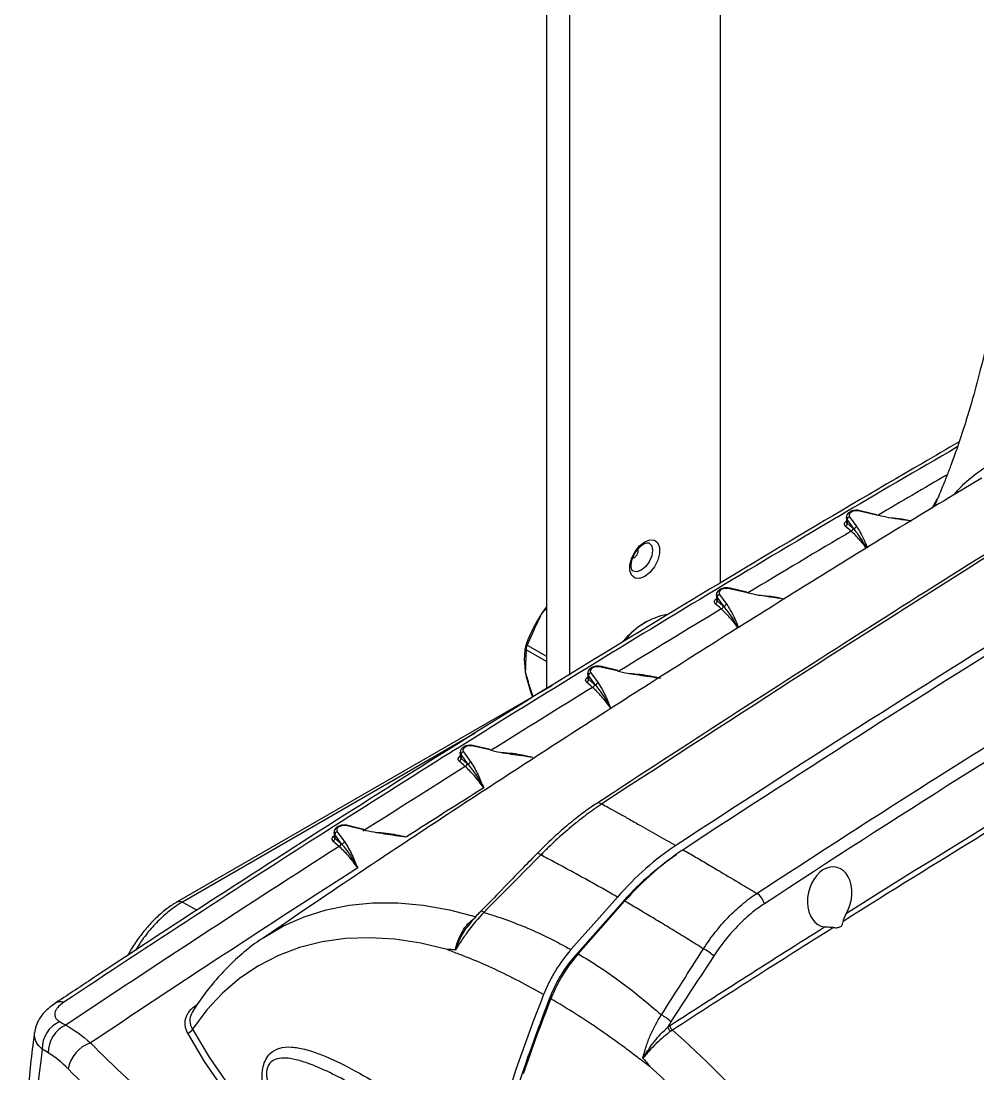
# Model space of a CAD drawing. Extents: x 14.8 to 109.8, y 1.6 to 86.6.
# Drawn here: x 15.3 to 20.91, y 8.53 to 14.69 of the extents above; entities that cross this region are included whole.
import ezdxf

# ---------------------------------------------------------------- set-up
doc = ezdxf.new("R2010")
doc.units = 0
doc.header["$MEASUREMENT"] = 0
doc.layers.add('OBJECT', color=7, linetype='CONTINUOUS')

msp = doc.modelspace()

# ---------------------------------------------------------------- linework, layer by layer
at = {"layer": 'OBJECT'}
for p, q in [((19.397, 16.2872), (19.397, 11.4005)), ((18.3788, 16.0585), (18.3788, 10.782)), ((18.5131, 15.9809), (18.5131, 10.8634)), ((20.6381, 11.8401), (20.6694, 11.8963)), ((20.1358, 11.7861), (20.1358, 11.759)), ((20.1542, 11.7884), (20.196, 11.7301)), ((20.3113, 11.7988), (20.213, 11.8223)), ((20.3148, 11.8011), (20.2165, 11.8246)), ((20.1357, 11.7591), (20.1358, 11.7589)), ((20.1822, 11.7145), (20.1404, 11.7728)), ((20.1404, 11.7728), (20.1404, 11.751)), ((20.1404, 11.751), (20.1748, 11.7211)), ((19.549, 11.3446), (19.4517, 11.3678)), ((19.5524, 11.3469), (19.4552, 11.3702)), ((19.3745, 11.3316), (19.3745, 11.3044)), ((19.3745, 11.3045), (19.3745, 11.3043)), ((19.4213, 11.2594), (19.3791, 11.3183)), ((19.3791, 11.3183), (19.3791, 11.2964)), ((19.3791, 11.2964), (19.4139, 11.266)), ((19.3929, 11.3339), (19.4352, 11.275)), ((18.3174, 11.1525), (18.2668, 11.0377)), ((18.2668, 11.0377), (18.3788, 10.973)), ((18.2593, 11.0105), (18.2557, 10.9281)), ((18.3788, 10.9415), (18.2593, 11.0105)), ((18.2511, 10.9355), (18.2511, 10.9225)), ((18.6206, 10.8728), (18.6206, 10.8455)), ((18.6679, 10.8), (18.6252, 10.8595)), ((18.6252, 10.8595), (18.6252, 10.8374)), ((18.6391, 10.8751), (18.6818, 10.8156)), ((18.7941, 10.886), (18.6979, 10.909)), ((18.7976, 10.8884), (18.7013, 10.9114)), ((18.4098, 10.7999), (16.2157, 9.5332)), ((18.2727, 10.8189), (18.2987, 10.7358)), ((18.6252, 10.8374), (18.6605, 10.8066)), ((17.9611, 10.5222), (16.247, 9.5327)), ((18.0467, 10.4232), (17.9514, 10.446)), ((18.0502, 10.4255), (17.9549, 10.4483)), ((17.8742, 10.4097), (17.8742, 10.3824)), ((17.922, 10.3362), (17.8788, 10.3965)), ((17.8788, 10.3965), (17.8788, 10.3742)), ((17.8788, 10.3742), (17.9145, 10.3429)), ((17.8926, 10.412), (17.9359, 10.3518)), ((17.1353, 9.9424), (17.1353, 9.9149)), ((17.1835, 9.8682), (17.1398, 9.9291)), ((17.1398, 9.9291), (17.1398, 9.9067)), ((17.1537, 9.9447), (17.1974, 9.8837)), ((17.3068, 9.956), (17.2125, 9.9786)), ((17.3103, 9.9584), (17.216, 9.9809)), ((17.1398, 9.9067), (17.176, 9.8749)), ((16.247, 9.5327), (16.3339, 9.486)), ((18.5443, 9.215), (18.8161, 9.5228)), ((18.8161, 9.5228), (18.8214, 9.5196)), ((18.5443, 9.215), (18.5507, 9.2112)), ((18.4048, 8.9864), (18.4123, 8.9821))]:
    msp.add_line(p, q, dxfattribs=at)
at = {"layer": 'OBJECT', "flags": 128}
for points in [[(20.1404, 11.7728), (20.1361, 11.7827), (20.1358, 11.7866)], [(20.213, 11.8223), (20.2002, 11.8242), (20.187, 11.8238), (20.1746, 11.8212), (20.164, 11.8167), (20.1561, 11.8105), (20.1517, 11.8034), (20.151, 11.7958), (20.1542, 11.7884)], [(20.2165, 11.8246), (20.2162, 11.8247), (20.2152, 11.8244), (20.2141, 11.8236), (20.213, 11.8223)], [(20.3148, 11.8011), (20.3145, 11.8012), (20.3135, 11.8009), (20.3124, 11.8001), (20.3113, 11.7988)], [(20.1637, 11.7044), (20.1525, 11.7141), (20.1293, 11.7343)], [(18.9551, 11.643), (18.9853, 11.6543), (19.0119, 11.6519), (19.0316, 11.6361), (19.0421, 11.6089), (19.0421, 11.5735), (19.0316, 11.5341), (19.0119, 11.4955), (18.9853, 11.4625), (18.9551, 11.4389), (18.9248, 11.4276), (18.8983, 11.4299), (18.8785, 11.4457), (18.868, 11.473), (18.868, 11.5084), (18.8785, 11.5478), (18.8983, 11.5863), (18.9248, 11.6194), (18.9551, 11.643)], [(18.9813, 11.6355), (18.9814, 11.6354), (18.9959, 11.6187), (19.001, 11.592), (18.9959, 11.5593), (18.9814, 11.5257), (18.9596, 11.4963), (18.9339, 11.4756), (18.9081, 11.4667), (18.8864, 11.4709), (18.8863, 11.4709)], [(19.4517, 11.3678), (19.4389, 11.3697), (19.4257, 11.3693), (19.4133, 11.3667), (19.4027, 11.3622), (19.3948, 11.3561), (19.3904, 11.3489), (19.3897, 11.3413), (19.3929, 11.3339)], [(19.4552, 11.3702), (19.4549, 11.3702), (19.4539, 11.37), (19.4528, 11.3691), (19.4517, 11.3678)], [(19.5524, 11.3469), (19.5521, 11.347), (19.5512, 11.3467), (19.5501, 11.3459), (19.549, 11.3446)], [(19.3791, 11.3183), (19.3748, 11.3282), (19.3745, 11.3321)], [(19.4028, 11.2493), (19.3917, 11.259), (19.368, 11.2797)], [(18.3174, 11.1525), (18.3159, 11.153), (18.3146, 11.1535), (18.3135, 11.1538), (18.3125, 11.1541), (18.3117, 11.1542), (18.3112, 11.1541), (18.3109, 11.154), (18.3108, 11.1537)], [(18.2668, 11.0377), (18.2651, 11.038), (18.2636, 11.0382), (18.2623, 11.0382), (18.2612, 11.0382), (18.2604, 11.038), (18.2598, 11.0377), (18.2594, 11.0373), (18.2594, 11.0368)], [(18.6252, 10.8595), (18.6209, 10.8694), (18.6206, 10.8733)], [(18.6979, 10.909), (18.685, 10.9109), (18.6719, 10.9105), (18.6594, 10.908), (18.6488, 10.9034), (18.6409, 10.8973), (18.6365, 10.8901), (18.6359, 10.8825), (18.6391, 10.8751)], [(18.7013, 10.9114), (18.701, 10.9114), (18.7001, 10.9112), (18.699, 10.9104), (18.6979, 10.909)], [(18.7976, 10.8884), (18.7973, 10.8884), (18.7963, 10.8882), (18.7952, 10.8874), (18.7941, 10.886)], [(18.6495, 10.79), (18.6383, 10.7997), (18.6142, 10.8207)], [(17.9514, 10.446), (17.9386, 10.4478), (17.9254, 10.4475), (17.913, 10.4449), (17.9024, 10.4403), (17.8945, 10.4342), (17.8901, 10.427), (17.8894, 10.4194), (17.8926, 10.412)], [(17.9549, 10.4483), (17.9546, 10.4484), (17.9536, 10.4481), (17.9526, 10.4473), (17.9514, 10.446)], [(18.0502, 10.4255), (18.0499, 10.4256), (18.0489, 10.4253), (18.0479, 10.4245), (18.0467, 10.4232)], [(17.8788, 10.3965), (17.8745, 10.4063), (17.8742, 10.4103)], [(17.9035, 10.3263), (17.8924, 10.336), (17.8678, 10.3575)], [(17.1398, 9.9291), (17.1355, 9.939), (17.1353, 9.9429)], [(17.2125, 9.9786), (17.1997, 9.9805), (17.1865, 9.9801), (17.174, 9.9775), (17.1634, 9.973), (17.1556, 9.9669), (17.1511, 9.9597), (17.1505, 9.9521), (17.1537, 9.9447)], [(17.216, 9.9809), (17.2157, 9.981), (17.2147, 9.9807), (17.2136, 9.9799), (17.2125, 9.9786)], [(17.3103, 9.9584), (17.31, 9.9584), (17.309, 9.9582), (17.308, 9.9574), (17.3068, 9.956)], [(17.165, 9.8583), (17.1539, 9.8681), (17.1288, 9.89)], [(18.5228, 9.254), (18.6558, 9.4046), (18.7947, 9.5619)], [(16.7158, 9.3202), (16.7242, 9.3259), (16.8385, 9.393), (16.96, 9.447), (17.0883, 9.4877), (17.2228, 9.5148), (17.3629, 9.5283), (17.5081, 9.5281), (17.6577, 9.5142), (17.8111, 9.4867), (17.9677, 9.4457)], [(18.5652, 9.2295), (18.6982, 9.3801), (18.8371, 9.5374)], [(18.0117, 9.4718), (18.0069, 9.4751), (18.0028, 9.4775), (17.9995, 9.4791), (17.9971, 9.4798), (17.9955, 9.4795), (17.9954, 9.4793)], [(17.7975, 9.2547), (17.6428, 9.2916), (17.4915, 9.3147), (17.3442, 9.3238), (17.2018, 9.3188), (17.0647, 9.2998), (16.9337, 9.2669), (16.8093, 9.2202), (16.6922, 9.1599), (16.5828, 9.0862), (16.4816, 8.9996), (16.3891, 8.9005), (16.3058, 8.7892)], [(17.6722, 7.377), (17.6325, 7.4022), (17.4339, 7.5356), (17.2464, 7.6743), (17.0705, 7.818), (16.9066, 7.9664), (16.7549, 8.119), (16.616, 8.2756), (16.49, 8.4358), (16.3773, 8.5993), (16.2781, 8.7657)], [(16.3058, 8.7892), (16.4045, 8.6236), (16.5167, 8.4608), (16.6421, 8.3013), (16.7805, 8.1454), (16.9314, 7.9935), (17.0946, 7.8458), (17.2697, 7.7028), (17.4563, 7.5647), (17.654, 7.4318), (17.6766, 7.4174)]]:
    msp.add_lwpolyline(points, dxfattribs=at)
at = {"layer": 'OBJECT'}
for centre, radius, start, end in [((74.2147, -79.7623), 106.3552, 120.157268, 120.594091), ((74.202, -79.5213), 106.0296, 120.288055, 120.542491), ((73.4509, -78.4706), 104.8546, 120.594034, 121.078522), ((20.1579, 11.7711), 0.0176, 102.00763, 174.62078), ((20.1239, 11.7499), 0.0165, 289.05946, 3.84967), ((20.1583, 11.72), 0.0165, 289.06356, 3.84802), ((20.1997, 11.7129), 0.0176, 102.00798, 174.62043), ((73.4969, -78.3298), 104.645, 120.641078, 121.02743), ((18.8686, 11.5909), 0.0475, 290.17516, 9.46742), ((72.6569, -77.1534), 103.3166, 121.07849, 121.567886), ((19.3626, 11.2953), 0.0165, 289.16433, 3.81963), ((19.3966, 11.3167), 0.0176, 102.00758, 174.62103), ((18.8755, 10.8738), 0.6301, 142.02561, 146.74179), ((72.7131, -77.0295), 103.1268, 121.127127, 121.517353), ((19.3974, 11.2649), 0.0165, 289.16853, 3.81849), ((19.4388, 11.2578), 0.0176, 102.00758, 174.62103), ((18.8905, 10.8637), 0.6482, 146.72707, 153.42785), ((19.2203, 10.7254), 0.516, 119.35984, 139.57097), ((19.1674, 10.8029), 0.4222, 101.41882, 140.98095), ((18.2659, 11.0193), 0.0111, 174.11054, 233.38224), ((18.2593, 10.9358), 0.00811, 159.63777, 182.73972), ((18.2608, 10.9363), 0.00959, 185.14253, 238.31726), ((18.5595, 10.9251), 0.308, 180.56857, 188.64626), ((71.8612, -75.8585), 101.7968, 121.567825, 122.062224), ((18.4813, 10.9124), 0.2288, 188.44024, 201.86827), ((18.6427, 10.8579), 0.0176, 102.00589, 174.62231), ((18.2746, 10.8247), 0.00613, 156.24126, 251.57654), ((18.6087, 10.8363), 0.0165, 289.26992, 3.78694), ((18.644, 10.8055), 0.0165, 289.27344, 3.78588), ((18.6855, 10.7983), 0.0176, 102.00589, 174.62231), ((71.9143, -75.7297), 101.6011, 121.618066, 122.012327), ((71.0617, -74.5823), 100.2908, 122.062209, 122.56173), ((17.8623, 10.3731), 0.0165, 289.37429, 3.75506), ((17.8963, 10.3948), 0.0176, 102.0069, 174.62042), ((71.1066, -74.4404), 100.0797, 122.114067, 122.520349), ((17.898, 10.3419), 0.0165, 289.37746, 3.75435), ((17.9395, 10.3346), 0.0176, 102.0069, 174.62042), ((71.1599, -74.2957), 99.8222, 122.169825, 122.477413), ((69.8026, -72.6177), 97.9574, 122.5595, 123.628707), ((17.1573, 9.9275), 0.0176, 102.00882, 174.6198), ((17.1233, 9.9056), 0.0165, 289.47647, 3.7222), ((17.1595, 9.8738), 0.0165, 289.48037, 3.72062), ((17.2011, 9.8665), 0.0176, 102.00545, 174.62316), ((69.7357, -72.3045), 97.5418, 122.612574, 123.736468), ((20.0478, 8.4521), 1.632, 123.80152, 139.00038), ((69.7299, -72.0701), 97.1767, 122.670257, 123.773393), ((19.1322, 8.6995), 0.7819, 138.75352, 158.47264), ((15.5355, 8.8792), 0.069, 75.36777, 121.55528), ((27.9746, 5.1996), 10.333, 158.47585, 163.09079), ((28.0656, 5.1805), 10.3835, 158.49791, 161.6186), ((28.2168, 5.1016), 10.5458, 158.50305, 161.05186), ((15.599, 8.6744), 0.1732, 114.11967, 181.0773), ((18.9662, 8.6908), 0.1998, 44.82404, 64.52046), ((15.6351, 8.6532), 0.1736, 114.34921, 181.15622), ((16.2722, 8.8007), 0.0355, 279.51073, 341.09681), ((19.1411, 8.8183), 0.0548, 198.69761, 231.24154), ((19.1506, 8.8222), 0.0523, 195.35321, 229.51053), ((15.3006, 4.4485), 5.7745, 19.76534, 48.6354), ((15.7693, 8.5238), 0.1934, 108.36185, 170.70109), ((15.2572, 4.425), 5.5741, 20.54759, 48.02867)]:
    msp.add_arc(centre, radius, start, end, dxfattribs=at)
msp.add_ellipse((20.0379, 9.5623), major_axis=(0.0402, 0.1741), ratio=0.711134, start_param=4.310845, end_param=9.497485, dxfattribs=at)
for points, knots in [([(21.0805, 13.5209), (21.0745, 13.4746), (21.0628, 13.3842), (21.0439, 13.2602), (21.0259, 13.1518), (21.0087, 13.0556), (20.9906, 12.9615), (20.9634, 12.8302), (20.9262, 12.6692), (20.8743, 12.474), (20.8159, 12.2819), (20.7626, 12.1293), (20.7201, 12.0183), (20.6876, 11.9381), (20.6636, 11.8805), (20.6485, 11.8478), (20.6477, 11.8459)], [0, 0, 0, 0, 0.079118, 0.154408, 0.212555, 0.265756, 0.320513, 0.375626, 0.49415, 0.602784, 0.722595, 0.841503, 0.885246, 0.931651, 0.996018, 1, 1, 1, 1]), ([(23.3204, 13.0249), (23.1139, 12.9009), (22.6548, 12.6253), (21.9402, 12.1878), (21.1771, 11.7142), (20.4114, 11.2318), (19.6431, 10.7402), (19.0637, 10.3658), (18.7399, 10.1526), (18.6734, 10.1089)], [0, 0, 0, 0, 0.134389, 0.298749, 0.463268, 0.627915, 0.79266, 0.957472, 1, 1, 1, 1]), ([(23.4236, 13.0667), (23.0337, 12.8334), (22.6428, 12.5968), (21.8593, 12.1167), (21.4667, 11.8734), (20.2866, 11.1334), (19.4969, 10.6271), (18.7041, 10.1076)], [0, 0, 0, 0, 0.25, 0.25, 0.5, 0.5, 1, 1, 1, 1]), ([(23.5202, 12.5292), (23.1617, 12.3197), (22.803, 12.107), (22.2648, 11.7831), (21.9956, 11.62), (21.704, 11.4412), (21.5918, 11.3722), (21.5637, 11.3549), (21.5581, 11.3514), (21.5467, 11.3444), (21.5296, 11.3338), (21.4668, 11.2951), (20.6792, 10.8081), (19.9053, 10.3148), (19.179, 9.8388)], [0, 0, 0, 0, 0.25, 0.25, 0.375, 0.4375, 0.453125, 0.453125, 0.457031, 0.457031, 0.460937, 0.46875, 0.5, 1, 1, 1, 1]), ([(19.6118, 9.5835), (20.0082, 9.8433), (20.4056, 10.0988), (21.2027, 10.6011), (21.6024, 10.8479), (22.8041, 11.5754), (23.6091, 12.0428), (24.418, 12.4927)], [0, 0, 0, 0, 0.25, 0.25, 0.5, 0.5, 1, 1, 1, 1]), ([(20.7656, 11.9178), (20.7798, 11.9344), (20.8307, 11.9936), (20.9346, 12.0719), (21.0698, 12.1584), (21.2195, 12.2218), (21.3852, 12.2628), (21.5586, 12.2857), (21.7674, 12.2865), (21.9279, 12.2758), (22.0306, 12.2494), (22.0392, 12.2472)], [0, 0, 0, 0, 0.048874, 0.174774, 0.300976, 0.423716, 0.549447, 0.675394, 0.800825, 0.983445, 1, 1, 1, 1]), ([(20.7952, 12.227), (20.7244, 12.1859), (20.373, 11.9824), (19.7472, 11.6127), (18.9215, 11.1161), (18.1051, 10.6143), (17.2977, 10.1077), (16.4996, 9.5962), (15.902, 9.2053), (15.5702, 8.9849), (15.4992, 8.9378)], [0, 0, 0, 0, 0.038699, 0.191964, 0.345229, 0.498494, 0.65176, 0.805026, 0.958292, 1, 1, 1, 1]), ([(20.9294, 12.0158), (20.865, 11.9773), (20.4943, 11.7562), (19.8241, 11.3422), (18.9192, 10.7735), (18.0226, 10.1933), (17.2882, 9.7087), (16.8555, 9.4137), (16.7166, 9.3189)], [0, 0, 0, 0, 0.04498, 0.258618, 0.472182, 0.685657, 0.89903, 1, 1, 1, 1]), ([(20.2165, 11.8246), (20.2119, 11.8255), (20.2001, 11.8277), (20.1796, 11.8265), (20.1591, 11.8201), (20.1446, 11.8093), (20.1366, 11.7974), (20.1365, 11.7896), (20.1365, 11.7867)], [0, 0, 0, 0, 0.130377, 0.334606, 0.544445, 0.741356, 0.905307, 1, 1, 1, 1]), ([(20.5148, 11.7644), (20.4652, 11.771), (20.3961, 11.7801), (20.33, 11.7947), (20.3113, 11.7988)], [0, 0, 0, 0, 0.717065, 1, 1, 1, 1]), ([(20.3822, 11.7847), (20.4029, 11.7833), (20.4474, 11.7804), (20.4928, 11.7708), (20.5169, 11.7657)], [0, 0, 0, 0, 0.466463, 1, 1, 1, 1]), ([(20.1293, 11.7343), (20.1268, 11.7375), (20.122, 11.7436), (20.1248, 11.7545), (20.1323, 11.7614), (20.1358, 11.7646)], [0, 0, 0, 0, 0.370562, 0.708029, 1, 1, 1, 1]), ([(20.1361, 11.759), (20.136, 11.7587), (20.1349, 11.7554), (20.1378, 11.7531), (20.1404, 11.751)], [0, 0, 0, 0, 0.098562, 1, 1, 1, 1]), ([(20.196, 11.7301), (20.2031, 11.7193), (20.2295, 11.6793), (20.2462, 11.6376), (20.2585, 11.6071)], [0, 0, 0, 0, 0.270231, 1, 1, 1, 1]), ([(20.2534, 11.604), (20.2402, 11.6213), (20.2099, 11.6607), (20.1803, 11.6887), (20.1637, 11.7044)], [0, 0, 0, 0, 0.438436, 1, 1, 1, 1]), ([(20.2554, 11.6052), (20.2389, 11.6338), (20.2164, 11.6728), (20.1894, 11.7057), (20.1822, 11.7145)], [0, 0, 0, 0, 0.73158, 1, 1, 1, 1]), ([(18.8867, 11.4712), (18.886, 11.4715), (18.8831, 11.4725), (18.8789, 11.4787), (18.8744, 11.4971), (18.8767, 11.524), (18.8865, 11.5551), (18.9033, 11.5858), (18.9243, 11.6114), (18.9403, 11.6242), (18.9479, 11.6287), (18.9489, 11.6293)], [0, 0, 0, 0, 0.042901, 0.176772, 0.303296, 0.438804, 0.57538, 0.714344, 0.853854, 0.982391, 1, 1, 1, 1]), ([(18.9489, 11.6293), (18.9524, 11.6311), (18.9624, 11.6363), (18.9754, 11.6381), (18.9793, 11.6363), (18.9812, 11.6354)], [0, 0, 0, 0, 0.210133, 0.606117, 1, 1, 1, 1]), ([(23.428, 11.4102), (22.873, 11.0915), (22.3195, 10.7661), (21.2154, 10.1023), (20.6649, 9.7639), (20.116, 9.4188)], [0, 0, 0, 0, 0.5, 0.5, 1, 1, 1, 1]), ([(19.4552, 11.3702), (19.4506, 11.371), (19.4388, 11.3732), (19.4184, 11.3721), (19.3978, 11.3656), (19.3833, 11.3549), (19.3753, 11.3429), (19.3752, 11.3351), (19.3752, 11.3322)], [0, 0, 0, 0, 0.130377, 0.334605, 0.544447, 0.741356, 0.905307, 1, 1, 1, 1]), ([(19.368, 11.2797), (19.3655, 11.2829), (19.3607, 11.289), (19.3636, 11.2999), (19.371, 11.3068), (19.3745, 11.31)], [0, 0, 0, 0, 0.369879, 0.707462, 1, 1, 1, 1]), ([(19.3748, 11.3044), (19.3747, 11.3041), (19.3736, 11.3008), (19.3765, 11.2985), (19.3791, 11.2964)], [0, 0, 0, 0, 0.100724, 1, 1, 1, 1]), ([(19.7714, 11.3073), (19.7154, 11.3147), (19.64, 11.3246), (19.5677, 11.3405), (19.549, 11.3446)], [0, 0, 0, 0, 0.740869, 1, 1, 1, 1]), ([(19.6195, 11.3305), (19.6404, 11.3291), (19.691, 11.3256), (19.7425, 11.3146), (19.7727, 11.3082)], [0, 0, 0, 0, 0.413494, 1, 1, 1, 1]), ([(18.3788, 11.2526), (18.3689, 11.2417), (18.3589, 11.2305), (18.3488, 11.2195), (18.3486, 11.2193)], [0, 0, 0, 0, 0.983249, 1, 1, 1, 1]), ([(19.5014, 11.1374), (19.5005, 11.1387), (19.4844, 11.161), (19.4512, 11.2027), (19.4196, 11.2332), (19.4028, 11.2493)], [0, 0, 0, 0, 0.028369, 0.48402, 1, 1, 1, 1]), ([(19.5022, 11.1379), (19.4834, 11.1707), (19.4585, 11.214), (19.4286, 11.2506), (19.4213, 11.2594)], [0, 0, 0, 0, 0.757759, 1, 1, 1, 1]), ([(19.4352, 11.275), (19.4423, 11.2642), (19.4714, 11.2199), (19.4899, 11.1738), (19.5038, 11.1389)], [0, 0, 0, 0, 0.244327, 1, 1, 1, 1]), ([(18.3486, 11.2193), (18.3485, 11.2191), (18.3426, 11.2056), (18.3328, 11.1831), (18.3218, 11.1613), (18.3174, 11.1525)], [0, 0, 0, 0, 0.010037, 0.599893, 1, 1, 1, 1]), ([(18.2594, 11.0368), (18.2628, 11.046), (18.2776, 11.0856), (18.2963, 11.1241), (18.3108, 11.1537)], [0, 0, 0, 0, 0.230778, 1, 1, 1, 1]), ([(18.2668, 11.0377), (18.2655, 11.035), (18.2629, 11.0294), (18.2604, 11.021), (18.2593, 11.0146), (18.2593, 11.0115), (18.2593, 11.0105)], [0, 0, 0, 0, 0.286984, 0.578769, 0.858871, 1, 1, 1, 1]), ([(18.2517, 10.9386), (18.2515, 10.9455), (18.2505, 10.9733), (18.2532, 10.9986), (18.2552, 11.0176)], [0, 0, 0, 0, 0.246686, 1, 1, 1, 1]), ([(18.2591, 11.0362), (18.2587, 11.0352), (18.2575, 11.032), (18.2559, 11.0263), (18.2552, 11.0224), (18.2549, 11.0205)], [0, 0, 0, 0, 0.1769878, 0.5885725, 1, 1, 1, 1]), ([(18.2557, 10.9281), (18.2559, 10.9214), (18.2563, 10.9046), (18.2555, 10.8886), (18.255, 10.879), (18.255, 10.8788)], [0, 0, 0, 0, 0.400105, 0.989963, 1, 1, 1, 1]), ([(18.7013, 10.9114), (18.6967, 10.9123), (18.6849, 10.9145), (18.6645, 10.9133), (18.6439, 10.9068), (18.6294, 10.8961), (18.6215, 10.8841), (18.6214, 10.8763), (18.6213, 10.8735)], [0, 0, 0, 0, 0.130374, 0.334604, 0.544443, 0.741355, 0.905307, 1, 1, 1, 1]), ([(18.255, 10.8788), (18.2551, 10.8786), (18.2589, 10.8665), (18.2653, 10.8463), (18.2706, 10.8268), (18.2727, 10.8189)], [0, 0, 0, 0, 0.010037, 0.599894, 1, 1, 1, 1]), ([(18.7941, 10.886), (18.8145, 10.8812), (18.8352, 10.8769), (18.8772, 10.8692), (18.8983, 10.8657), (18.962, 10.8558), (19.0048, 10.85), (19.0477, 10.8442)], [0, 0, 0, 0, 0.25, 0.25, 0.5, 0.5, 1, 1, 1, 1]), ([(18.8643, 10.872), (18.8854, 10.8705), (18.9459, 10.8663), (19.0075, 10.8529), (19.0477, 10.8442)], [0, 0, 0, 0, 0.348082, 1, 1, 1, 1]), ([(18.2977, 10.7352), (18.2962, 10.7393), (18.2857, 10.7681), (18.2779, 10.7961), (18.2712, 10.8201)], [0, 0, 0, 0, 0.141908, 1, 1, 1, 1]), ([(18.6142, 10.8207), (18.6117, 10.8239), (18.6069, 10.8301), (18.6097, 10.8411), (18.6172, 10.848), (18.6206, 10.8512)], [0, 0, 0, 0, 0.369185, 0.706882, 1, 1, 1, 1]), ([(18.621, 10.8455), (18.6209, 10.8452), (18.6198, 10.8419), (18.6226, 10.8395), (18.6252, 10.8374)], [0, 0, 0, 0, 0.102919, 1, 1, 1, 1]), ([(18.6679, 10.8), (18.6765, 10.7901), (18.6845, 10.7798), (18.7, 10.7585), (18.7074, 10.7476), (18.7292, 10.7139), (18.7431, 10.6902), (18.757, 10.6655)], [0, 0, 0, 0, 0.25, 0.25, 0.5, 0.5, 1, 1, 1, 1]), ([(18.6818, 10.8156), (18.6904, 10.8035), (18.698, 10.7912), (18.7118, 10.7664), (18.7181, 10.7539), (18.736, 10.7162), (18.7464, 10.6909), (18.757, 10.6655)], [0, 0, 0, 0, 0.25, 0.25, 0.5, 0.5, 1, 1, 1, 1]), ([(18.757, 10.6655), (18.7389, 10.6911), (18.7208, 10.7144), (18.6849, 10.756), (18.667, 10.7743), (18.6495, 10.79)], [0, 0, 0, 0, 0.5, 0.5, 1, 1, 1, 1]), ([(17.9549, 10.4483), (17.9503, 10.4492), (17.9385, 10.4514), (17.9181, 10.4502), (17.8975, 10.4438), (17.883, 10.433), (17.875, 10.421), (17.875, 10.4132), (17.8749, 10.4104)], [0, 0, 0, 0, 0.130378, 0.334606, 0.544448, 0.741354, 0.905305, 1, 1, 1, 1]), ([(18.0467, 10.4232), (18.067, 10.4183), (18.0877, 10.4141), (18.1295, 10.4064), (18.1506, 10.4029), (18.2141, 10.3931), (18.2567, 10.3873), (18.2994, 10.3815)], [0, 0, 0, 0, 0.25, 0.25, 0.5, 0.5, 1, 1, 1, 1]), ([(17.8678, 10.3575), (17.8653, 10.3607), (17.8605, 10.3669), (17.8633, 10.3779), (17.8708, 10.3849), (17.8742, 10.3881)], [0, 0, 0, 0, 0.368477, 0.706298, 1, 1, 1, 1]), ([(17.8746, 10.3823), (17.8745, 10.382), (17.8734, 10.3787), (17.8762, 10.3763), (17.8788, 10.3742)], [0, 0, 0, 0, 0.105129, 1, 1, 1, 1]), ([(18.1166, 10.4093), (18.1378, 10.4078), (18.1981, 10.4035), (18.2596, 10.3902), (18.2994, 10.3815)], [0, 0, 0, 0, 0.3513984, 1, 1, 1, 1]), ([(18.0115, 10.2011), (17.9933, 10.2269), (17.9752, 10.2503), (17.9391, 10.2921), (17.9212, 10.3105), (17.9035, 10.3263)], [0, 0, 0, 0, 0.5, 0.5, 1, 1, 1, 1]), ([(17.922, 10.3362), (17.9306, 10.3263), (17.9387, 10.3159), (17.9542, 10.2946), (17.9616, 10.2836), (17.9835, 10.2497), (17.9975, 10.2259), (18.0115, 10.2011)], [0, 0, 0, 0, 0.25, 0.25, 0.5, 0.5, 1, 1, 1, 1]), ([(17.9359, 10.3518), (17.9446, 10.3397), (17.9521, 10.3273), (17.966, 10.3024), (17.9724, 10.2899), (17.9903, 10.252), (18.0009, 10.2266), (18.0115, 10.2011)], [0, 0, 0, 0, 0.25, 0.25, 0.5, 0.5, 1, 1, 1, 1]), ([(18.704, 10.1076), (18.6994, 10.1096), (18.69, 10.1138), (18.6793, 10.1137), (18.675, 10.1102), (18.6734, 10.1089)], [0, 0, 0, 0, 0.391724, 0.783452, 1, 1, 1, 1]), ([(18.6734, 10.1095), (18.6615, 10.1017), (18.6238, 10.077), (18.5574, 10.0277), (18.4758, 9.9608), (18.3977, 9.8906), (18.3486, 9.841), (18.3261, 9.8183)], [0, 0, 0, 0, 0.103764, 0.328121, 0.564544, 0.801001, 1, 1, 1, 1]), ([(18.704, 10.1076), (18.6893, 10.0979), (18.6744, 10.0878), (18.6445, 10.0669), (18.6295, 10.056), (18.5844, 10.0223), (18.5542, 9.9984), (18.4939, 9.9481), (18.4638, 9.9216), (18.4192, 9.8804), (18.4044, 9.8664), (18.375, 9.8379), (18.3603, 9.8233), (18.3458, 9.8085)], [0, 0, 0, 0, 0.125, 0.125, 0.25, 0.25, 0.5, 0.5, 0.75, 0.75, 0.875, 0.875, 1, 1, 1, 1]), ([(18.7041, 10.1076), (18.717, 10.1004), (18.7458, 10.0842), (18.7939, 10.0573), (18.8514, 10.0251), (18.9297, 9.981), (19.0258, 9.9267), (19.0996, 9.8844), (19.1365, 9.8633)], [0, 0, 0, 0, 0.089968, 0.201452, 0.334453, 0.488969, 0.744485, 1, 1, 1, 1]), ([(17.216, 9.9809), (17.2114, 9.9818), (17.1996, 9.984), (17.1791, 9.9828), (17.1585, 9.9764), (17.144, 9.9656), (17.1361, 9.9537), (17.136, 9.9459), (17.136, 9.943)], [0, 0, 0, 0, 0.130378, 0.334606, 0.544443, 0.741354, 0.905305, 1, 1, 1, 1]), ([(17.3068, 9.956), (17.3271, 9.9512), (17.3477, 9.947), (17.3893, 9.9393), (17.4103, 9.9359), (17.4736, 9.9261), (17.5161, 9.9203), (17.5587, 9.9146)], [0, 0, 0, 0, 0.25, 0.25, 0.5, 0.5, 1, 1, 1, 1]), ([(17.3789, 9.942), (17.3994, 9.9405), (17.4587, 9.9363), (17.5191, 9.9232), (17.5587, 9.9146)], [0, 0, 0, 0, 0.345327, 1, 1, 1, 1]), ([(17.1288, 9.89), (17.1264, 9.8932), (17.1216, 9.8994), (17.1243, 9.9104), (17.1318, 9.9174), (17.1353, 9.9207)], [0, 0, 0, 0, 0.3677641, 0.7057037, 1, 1, 1, 1]), ([(17.1356, 9.9148), (17.1355, 9.9145), (17.1344, 9.9112), (17.1373, 9.9088), (17.1398, 9.9067)], [0, 0, 0, 0, 0.107349, 1, 1, 1, 1]), ([(17.1835, 9.8682), (17.1922, 9.8581), (17.2003, 9.8477), (17.2159, 9.8263), (17.2234, 9.8152), (17.2454, 9.7812), (17.2594, 9.7573), (17.2735, 9.7324)], [0, 0, 0, 0, 0.25, 0.25, 0.5, 0.5, 1, 1, 1, 1]), ([(17.1974, 9.8837), (17.2061, 9.8716), (17.2137, 9.8592), (17.2277, 9.8341), (17.2341, 9.8215), (17.2522, 9.7835), (17.2628, 9.758), (17.2735, 9.7324)], [0, 0, 0, 0, 0.25, 0.25, 0.5, 0.5, 1, 1, 1, 1]), ([(17.2735, 9.7324), (17.2553, 9.7583), (17.237, 9.7818), (17.2008, 9.8239), (17.1828, 9.8424), (17.165, 9.8583)], [0, 0, 0, 0, 0.5, 0.5, 1, 1, 1, 1]), ([(18.326, 9.8186), (18.2975, 9.7894), (18.1873, 9.6764), (18.0771, 9.5632), (17.9954, 9.4793)], [0, 0, 0, 0, 0.258114, 1, 1, 1, 1]), ([(18.3458, 9.8086), (18.29, 9.7525), (18.2343, 9.6964), (18.1787, 9.6403), (18.123, 9.5841), (18.0674, 9.528), (18.0117, 9.4718)], [0, 0, 0, 0, 0.00607792, 0.00607792, 0.00607792, 0.0121556, 0.0121556, 0.0121556, 0.0121556]), ([(18.3458, 9.8086), (18.3421, 9.8112), (18.3347, 9.8165), (18.3281, 9.8196), (18.3269, 9.8185), (18.3265, 9.8181)], [0, 0, 0, 0, 0.371778, 0.743556, 1, 1, 1, 1]), ([(18.7947, 9.5619), (18.7814, 9.5695), (18.7547, 9.5848), (18.7146, 9.6076), (18.6743, 9.6303), (18.6339, 9.6529), (18.5932, 9.6755), (18.5524, 9.6979), (18.5114, 9.7203), (18.4702, 9.7425), (18.4289, 9.7646), (18.3873, 9.7867), (18.3597, 9.8013), (18.3458, 9.8086)], [0, 0, 0, 0, 0.08774, 0.176131, 0.265168, 0.354844, 0.445153, 0.536091, 0.62765, 0.719826, 0.812613, 0.906006, 1, 1, 1, 1]), ([(19.1365, 9.8633), (19.0773, 9.8245), (19.0185, 9.7794), (18.9037, 9.6782), (18.8482, 9.6225), (18.7947, 9.5619)], [0, 0, 0, 0, 0.5, 0.5, 1, 1, 1, 1]), ([(19.179, 9.8388), (19.1197, 9.8), (19.061, 9.755), (18.9461, 9.6537), (18.8906, 9.598), (18.8371, 9.5374)], [0, 0, 0, 0, 0.5, 0.5, 1, 1, 1, 1]), ([(19.179, 9.8388), (19.2036, 9.8246), (19.2527, 9.7962), (19.3263, 9.753), (19.4144, 9.7008), (19.5092, 9.6442), (19.5803, 9.6022), (19.6118, 9.5835)], [0, 0, 0, 0, 0.170275, 0.340551, 0.510826, 0.782992, 1, 1, 1, 1]), ([(19.2984, 9.2586), (19.3092, 9.2755), (19.3205, 9.2921), (19.3435, 9.3244), (19.3554, 9.3401), (19.3918, 9.3863), (19.4172, 9.4155), (19.4699, 9.4701), (19.4973, 9.4957), (19.5394, 9.5309), (19.5536, 9.5422), (19.5824, 9.5636), (19.597, 9.5738), (19.6118, 9.5835)], [0, 0, 0, 0, 0.125, 0.125, 0.25, 0.25, 0.5, 0.5, 0.75, 0.75, 0.875, 0.875, 1, 1, 1, 1]), ([(19.6557, 9.523), (19.6526, 9.5346), (19.6466, 9.547), (19.6309, 9.5687), (19.6213, 9.5778), (19.6118, 9.5835)], [0, 0, 0, 0, 0.5, 0.5, 1, 1, 1, 1]), ([(16.2182, 9.5345), (16.2149, 9.5327), (16.1925, 9.5198), (16.1485, 9.4891), (16.0904, 9.4387), (16.0344, 9.3794), (15.9836, 9.313), (15.9476, 9.2593), (15.9311, 9.2271), (15.9275, 9.22)], [0, 0, 0, 0, 0.029931, 0.207047, 0.39191, 0.578318, 0.762563, 0.947978, 1, 1, 1, 1]), ([(16.247, 9.5327), (16.247, 9.5327), (16.2326, 9.5244), (16.1955, 9.5007), (16.1359, 9.4532), (16.0716, 9.3879), (16.0155, 9.3192), (15.9852, 9.2705), (15.9718, 9.249)], [0, 0, 0, 0, 0.000005, 0.142989, 0.367325, 0.598179, 0.822496, 1, 1, 1, 1]), ([(16.2182, 9.5346), (16.2223, 9.5362), (16.2307, 9.5396), (16.2415, 9.535), (16.247, 9.5327)], [0, 0, 0, 0, 0.496013, 1, 1, 1, 1]), ([(19.2984, 9.2586), (19.2838, 9.2678), (19.2547, 9.286), (19.2113, 9.3129), (19.1683, 9.3395), (19.1256, 9.3657), (19.0833, 9.3914), (19.0413, 9.4168), (18.9997, 9.4417), (18.9585, 9.4662), (18.9177, 9.4904), (18.8772, 9.5141), (18.8504, 9.5296), (18.8371, 9.5374)], [0, 0, 0, 0, 0.09399, 0.18738, 0.280164, 0.372339, 0.463898, 0.554835, 0.645145, 0.734823, 0.823862, 0.912256, 1, 1, 1, 1]), ([(19.6557, 9.523), (19.6278, 9.5047), (19.6006, 9.4844), (19.5475, 9.4402), (19.5216, 9.4161), (19.4716, 9.3646), (19.4475, 9.3371), (19.4015, 9.2791), (19.3795, 9.2487), (19.3588, 9.2169)], [0, 0, 0, 0, 0.25, 0.25, 0.5, 0.5, 0.75, 0.75, 1, 1, 1, 1]), ([(17.8463, 9.2516), (17.846, 9.252), (17.8459, 9.2527), (17.846, 9.2539), (17.8461, 9.2546), (17.8463, 9.2564), (17.8465, 9.2576), (17.8473, 9.2612), (17.8478, 9.2636), (17.8496, 9.2708), (17.8509, 9.2756), (17.8551, 9.2897), (17.8582, 9.2989), (17.8688, 9.3263), (17.877, 9.3436), (17.896, 9.3758), (17.9069, 9.3909), (17.9306, 9.4175), (17.9435, 9.4291), (17.9576, 9.4389)], [0, 0, 0, 0, 0.007812, 0.007812, 0.015625, 0.015625, 0.03125, 0.03125, 0.0625, 0.0625, 0.125, 0.125, 0.25, 0.25, 0.5, 0.5, 0.75, 0.75, 1, 1, 1, 1]), ([(18.0117, 9.4718), (17.9799, 9.4382), (17.9502, 9.4028), (17.9086, 9.3472), (17.8952, 9.3282), (17.8699, 9.2901), (17.858, 9.271), (17.8468, 9.2517)], [0, 0, 0, 0, 0.5, 0.5, 0.75, 0.75, 1, 1, 1, 1]), ([(17.9954, 9.4792), (17.9936, 9.4774), (17.9739, 9.4576), (17.9485, 9.4297), (17.9273, 9.4025), (17.9218, 9.3955)], [0, 0, 0, 0, 0.069687, 0.759829, 1, 1, 1, 1]), ([(18.0117, 9.4718), (18.0546, 9.4593), (18.0975, 9.4454), (18.1831, 9.4147), (18.2258, 9.398), (18.3111, 9.3617), (18.3536, 9.3422), (18.4384, 9.3002), (18.4808, 9.2778), (18.5228, 9.254)], [0, 0, 0, 0, 0.25, 0.25, 0.5, 0.5, 0.75, 0.75, 1, 1, 1, 1]), ([(20.1362, 9.4679), (20.1312, 9.4593), (20.1271, 9.4509), (20.1216, 9.4386), (20.1199, 9.4345), (20.1178, 9.4285), (20.1172, 9.4266), (20.1162, 9.4227), (20.1159, 9.4207), (20.116, 9.4188)], [0, 0, 0, 0, 0.5, 0.5, 0.75, 0.75, 0.875, 0.875, 1, 1, 1, 1]), ([(17.9223, 9.3951), (17.9195, 9.3923), (17.8969, 9.3694), (17.8725, 9.3219), (17.8534, 9.276), (17.8469, 9.2563), (17.8464, 9.253), (17.8463, 9.2524), (17.8464, 9.252), (17.8464, 9.2518), (17.8465, 9.2518), (17.8466, 9.2517), (17.8467, 9.2517), (17.8467, 9.2517), (17.8468, 9.2517)], [0, 0, 0, 0, 0.076255, 0.615035, 0.935296, 0.984602, 0.989727, 0.994585, 0.99638, 0.9975, 0.997814, 0.999047, 0.999289, 1, 1, 1, 1]), ([(20.0599, 9.3836), (20.0573, 9.3839), (20.0548, 9.384), (20.0499, 9.3842), (20.0475, 9.3843), (20.0403, 9.3844), (20.0357, 9.3845), (20.0225, 9.385), (20.0142, 9.3857), (20.0068, 9.3866)], [0, 0, 0, 0, 0.125, 0.125, 0.25, 0.25, 0.5, 0.5, 1, 1, 1, 1]), ([(20.0599, 9.3836), (20.0675, 9.3826), (20.0752, 9.3822), (20.0862, 9.3832), (20.0899, 9.3839), (20.0966, 9.3859), (20.0998, 9.3872), (20.1053, 9.3906), (20.1076, 9.3927), (20.1113, 9.3973), (20.1127, 9.3998), (20.1157, 9.4077), (20.1163, 9.4132), (20.116, 9.4188)], [0, 0, 0, 0, 0.25, 0.25, 0.375, 0.375, 0.5, 0.5, 0.625, 0.625, 0.75, 0.75, 1, 1, 1, 1]), ([(16.7154, 9.319), (16.7094, 9.3152), (16.6669, 9.2886), (16.5941, 9.229), (16.4981, 9.14), (16.4103, 9.0401), (16.347, 8.9553), (16.3139, 8.9031), (16.3053, 8.8895)], [0, 0, 0, 0, 0.036073, 0.256131, 0.476606, 0.698173, 0.921385, 1, 1, 1, 1]), ([(18.3621, 8.9907), (18.3141, 9.018), (18.2662, 9.0441), (18.171, 9.0935), (18.1236, 9.1168), (18.0294, 9.1605), (17.9825, 9.181), (17.9126, 9.2096), (17.8893, 9.2187), (17.843, 9.2362), (17.8201, 9.2452), (17.7975, 9.2547)], [0, 0, 0, 0, 0.25, 0.25, 0.5, 0.5, 0.75, 0.75, 0.875, 0.875, 1, 1, 1, 1]), ([(17.8463, 9.2516), (17.8382, 9.2527), (17.83, 9.2534), (17.8138, 9.2544), (17.8057, 9.2546), (17.7975, 9.2547)], [0, 0, 0, 0, 0.5, 0.5, 1, 1, 1, 1]), ([(17.8463, 9.2516), (17.8463, 9.2516), (17.8464, 9.2516), (17.8465, 9.2516), (17.8466, 9.2516), (17.8467, 9.2517), (17.8468, 9.2517)], [0, 0, 0, 0, 0.00000650101, 0.00000650101, 0.00000650101, 0.0000162625, 0.0000162625, 0.0000162625, 0.0000162625]), ([(18.5228, 9.254), (18.4893, 9.2161), (18.4589, 9.1748), (18.4249, 9.119), (18.4183, 9.1076), (18.4056, 9.0847), (18.3995, 9.0731), (18.3821, 9.0382), (18.3716, 9.0146), (18.3621, 8.9907)], [0, 0, 0, 0, 0.5, 0.5, 0.625, 0.625, 0.75, 0.75, 1, 1, 1, 1]), ([(19.0521, 8.8712), (19.0932, 8.9358), (19.1342, 9.0004), (19.1752, 9.065), (19.2163, 9.1295), (19.2573, 9.1941), (19.2984, 9.2586)], [0, 0, 0, 0, 0.00607767, 0.00607767, 0.00607767, 0.0121556, 0.0121556, 0.0121556, 0.0121556]), ([(19.3588, 9.2169), (19.3519, 9.2243), (19.3421, 9.2325), (19.3206, 9.2473), (19.3089, 9.254), (19.2984, 9.2586)], [0, 0, 0, 0, 0.5, 0.5, 1, 1, 1, 1]), ([(18.5652, 9.2295), (18.5317, 9.1916), (18.5013, 9.1503), (18.4673, 9.0945), (18.4607, 9.0831), (18.448, 9.0602), (18.4419, 9.0487), (18.4245, 9.0137), (18.414, 8.9901), (18.4046, 8.9662)], [0, 0, 0, 0, 0.5, 0.5, 0.625, 0.625, 0.75, 0.75, 1, 1, 1, 1]), ([(18.5652, 9.2295), (18.6489, 9.1802), (18.7312, 9.1257), (18.853, 9.036), (18.8934, 9.0047), (18.9733, 8.9398), (19.0129, 8.9061), (19.0521, 8.8712)], [0, 0, 0, 0, 0.5, 0.5, 0.75, 0.75, 1, 1, 1, 1]), ([(19.3588, 9.2169), (19.3169, 9.1527), (19.2751, 9.0885), (19.2333, 9.0243), (19.1914, 8.9601), (19.1497, 8.8959), (19.1079, 8.8317)], [0, 0, 0, 0, 0.00607596, 0.00607596, 0.00607596, 0.01215192, 0.01215192, 0.01215192, 0.01215192]), ([(15.553, 8.9459), (15.5379, 8.9359), (15.5259, 8.9256), (15.5124, 8.9097), (15.5087, 8.9044), (15.5032, 8.894), (15.5013, 8.8889), (15.4993, 8.8788), (15.4991, 8.8738), (15.5005, 8.8644), (15.5021, 8.8599), (15.5068, 8.8512), (15.51, 8.847), (15.518, 8.8394), (15.5227, 8.8358), (15.5282, 8.8325)], [0, 0, 0, 0, 0.25, 0.25, 0.375, 0.375, 0.5, 0.5, 0.625, 0.625, 0.75, 0.75, 0.875, 0.875, 1, 1, 1, 1]), ([(18.9849, 8.5692), (18.9602, 8.5871), (18.9358, 8.6054), (18.8876, 8.6424), (18.8635, 8.6606), (18.791, 8.7143), (18.7425, 8.7488), (18.5973, 8.8486), (18.5007, 8.9099), (18.4046, 8.9662)], [0, 0, 0, 0, 0.125, 0.125, 0.25, 0.25, 0.5, 0.5, 1, 1, 1, 1]), ([(15.4997, 8.9374), (15.4861, 8.9279), (15.4578, 8.9082), (15.4239, 8.8719), (15.3983, 8.8305), (15.3838, 8.7947), (15.3821, 8.7725), (15.3816, 8.7658)], [0, 0, 0, 0, 0.22844, 0.474889, 0.699385, 0.909459, 1, 1, 1, 1]), ([(16.2781, 8.7657), (16.2743, 8.7727), (16.2711, 8.7798), (16.2661, 8.7941), (16.2644, 8.8012), (16.2623, 8.8157), (16.262, 8.8229), (16.263, 8.8376), (16.2643, 8.8448), (16.2685, 8.8591), (16.2713, 8.8662), (16.2787, 8.8801), (16.2833, 8.8869), (16.2992, 8.9067), (16.3127, 8.9189), (16.3295, 8.9299)], [0, 0, 0, 0, 0.125, 0.125, 0.25, 0.25, 0.375, 0.375, 0.5, 0.5, 0.625, 0.625, 0.75, 0.75, 1, 1, 1, 1]), ([(16.3058, 8.8893), (16.2991, 8.8753), (16.2847, 8.8453), (16.2935, 8.811), (16.3039, 8.7925), (16.3058, 8.7892)], [0, 0, 0, 0, 0.418342, 0.896914, 1, 1, 1, 1]), ([(18.944, 8.6183), (18.9492, 8.641), (18.9554, 8.6635), (18.9699, 8.7079), (18.9781, 8.7299), (19.0052, 8.7937), (19.0268, 8.8338), (19.0521, 8.8712)], [0, 0, 0, 0, 0.25, 0.25, 0.5, 0.5, 1, 1, 1, 1]), ([(15.38, 8.7659), (15.3796, 8.7635), (15.3628, 8.6443), (15.3402, 8.4083), (15.3144, 8.0586), (15.3024, 7.8107), (15.3021, 7.6801), (15.3021, 7.6653)], [0, 0, 0, 0, 0.006562, 0.323211, 0.641406, 0.959358, 1, 1, 1, 1]), ([(15.4258, 8.6711), (15.4125, 8.6839), (15.3825, 8.7127), (15.3812, 8.7469), (15.3805, 8.766)], [0, 0, 0, 0, 0.442622, 1, 1, 1, 1]), ([(18.944, 8.6183), (18.9441, 8.6181), (18.9445, 8.6181), (18.9449, 8.6184), (18.9451, 8.6186), (18.9457, 8.6193), (18.9461, 8.6198), (18.9471, 8.6213), (18.9477, 8.6223), (18.9496, 8.6255), (18.9509, 8.6276), (18.9546, 8.6339), (18.9571, 8.6382), (18.9649, 8.6508), (18.9702, 8.6592), (18.987, 8.6842), (18.999, 8.7003), (19.0238, 8.7312), (19.0368, 8.7463), (19.0629, 8.7747), (19.0762, 8.7882), (19.0891, 8.8007)], [0, 0, 0, 0, 0.003906, 0.003906, 0.007812, 0.007812, 0.015625, 0.015625, 0.03125, 0.03125, 0.0625, 0.0625, 0.125, 0.125, 0.25, 0.25, 0.5, 0.5, 0.75, 0.75, 1, 1, 1, 1]), ([(19.1068, 8.7756), (19.0931, 8.7655), (19.079, 8.7545), (19.0505, 8.7308), (19.0359, 8.7178), (19.0079, 8.6909), (18.9943, 8.6767), (18.9749, 8.6545), (18.9686, 8.647), (18.9595, 8.6356), (18.9566, 8.6318), (18.9522, 8.6261), (18.9508, 8.6242), (18.9485, 8.6214), (18.9478, 8.6205), (18.9466, 8.6192), (18.9462, 8.6188), (18.9453, 8.618), (18.9448, 8.6177), (18.9442, 8.6178)], [0, 0, 0, 0, 0.25, 0.25, 0.5, 0.5, 0.75, 0.75, 0.875, 0.875, 0.9375, 0.9375, 0.96875, 0.96875, 0.984375, 0.984375, 0.992187, 0.992187, 1, 1, 1, 1]), ([(15.7084, 8.7073), (15.8471, 8.5716), (16.1246, 8.3003), (16.5483, 7.9558), (16.9479, 7.6647), (17.2982, 7.4303), (17.5421, 7.2849), (17.6571, 7.2163)], [0, 0, 0, 0, 0.252276, 0.504552, 0.675808, 0.847152, 1, 1, 1, 1]), ([(17.678, 7.423), (17.6569, 7.4353), (17.5521, 7.4965), (17.3793, 7.6164), (17.161, 7.789), (16.9837, 7.9628), (16.8638, 8.1176), (16.7916, 8.2381), (16.7486, 8.3333), (16.7218, 8.4232), (16.7138, 8.4857), (16.7141, 8.5321), (16.7188, 8.5708), (16.7353, 8.6153), (16.7666, 8.6554), (16.8182, 8.6814), (16.886, 8.6868), (16.9911, 8.6666), (17.13, 8.614), (17.3047, 8.5199), (17.5118, 8.3945), (17.7449, 8.2513), (17.9269, 8.1398), (18.012, 8.0877)], [0, 0, 0, 0, 0.022332, 0.110586, 0.198728, 0.288602, 0.350567, 0.382839, 0.415012, 0.439034, 0.456667, 0.460787, 0.472881, 0.485001, 0.499828, 0.524551, 0.557551, 0.590697, 0.662653, 0.734957, 0.807225, 0.90989, 1, 1, 1, 1]), ([(17.3389, 8.4083), (17.307, 8.4272), (17.2292, 8.4734), (17.1104, 8.5353), (16.9973, 8.5851), (16.9037, 8.6137), (16.8362, 8.6224), (16.7851, 8.6124), (16.7567, 8.5888), (16.7461, 8.5676), (16.7409, 8.5489), (16.7393, 8.5335), (16.7396, 8.517), (16.742, 8.4898), (16.7554, 8.4395), (16.7891, 8.3669), (16.8392, 8.2882), (16.9202, 8.1846), (17.0508, 8.0485), (17.2733, 7.8616), (17.4989, 7.7006), (17.6646, 7.6034), (17.7079, 7.578)], [0, 0, 0, 0, 0.054192, 0.132241, 0.210229, 0.255422, 0.30117, 0.33275, 0.350051, 0.359821, 0.363245, 0.372952, 0.376449, 0.381134, 0.402458, 0.433816, 0.478054, 0.522909, 0.610989, 0.740269, 0.932173, 1, 1, 1, 1]), ([(18.9442, 8.6178), (18.9442, 8.6178), (18.9441, 8.6179), (18.9441, 8.618), (18.944, 8.6181), (18.944, 8.6182), (18.944, 8.6183)], [0, 0, 0, 0, 0.00000650101, 0.00000650101, 0.00000650101, 0.0000162625, 0.0000162625, 0.0000162625, 0.0000162625]), ([(18.9442, 8.6178), (18.9513, 8.6101), (18.9582, 8.6021), (18.9718, 8.5859), (18.9784, 8.5776), (18.9849, 8.5692)], [0, 0, 0, 0, 0.5, 0.5, 1, 1, 1, 1]), ([(20.7349, 6.4013), (20.7499, 6.4089), (20.8252, 6.4469), (21.141, 6.6068), (21.9197, 7.005), (23.1043, 7.6263), (24.1769, 8.2051), (24.7736, 8.5364), (24.9089, 8.6115)], [0, 0, 0, 0, 0.010594, 0.052969, 0.22247, 0.561523, 0.900577, 1, 1, 1, 1]), ([(24.9089, 8.577), (24.6447, 8.4306), (24.0164, 8.0827), (23.0086, 7.5424), (21.889, 6.9542), (21.1312, 6.5692), (20.7523, 6.3767)], [0, 0, 0, 0, 0.194775, 0.46307, 0.731535, 1, 1, 1, 1]), ([(17.5928, 7.0206), (17.3961, 7.1346), (17.2064, 7.2523), (16.9323, 7.4343), (16.8426, 7.4959), (16.6668, 7.6208), (16.5806, 7.6842), (16.159, 8.0054), (15.8531, 8.2742), (15.5784, 8.555)], [0, 0, 0, 0, 0.25, 0.25, 0.375, 0.375, 0.5, 0.5, 1, 1, 1, 1])]:
    msp.add_open_spline(points, degree=3, knots=knots, dxfattribs=at)
for points in [[(23.4286, 12.5249), (21.9963, 11.687), (20.5656, 10.7998), (19.1365, 9.8633)], [(24.2846, 12.3332), (22.7266, 11.4611), (21.1836, 10.5243), (19.6557, 9.523)], [(20.1748, 11.7211), (20.1772, 11.719), (20.1797, 11.7168), (20.1822, 11.7145)], [(20.1362, 9.4679), (21.2054, 10.1393), (22.2804, 10.7858), (23.3612, 11.4073)], [(19.4139, 11.266), (19.4164, 11.2639), (19.4188, 11.2617), (19.4213, 11.2594)], [(18.6605, 10.8066), (18.663, 10.8045), (18.6654, 10.8023), (18.6679, 10.8)], [(17.9145, 10.3429), (17.917, 10.3408), (17.9195, 10.3385), (17.922, 10.3362)], [(17.176, 9.8749), (17.1785, 9.8727), (17.181, 9.8705), (17.1835, 9.8682)], [(19.1001, 8.8083), (19.4019, 9.0031), (19.7041, 9.1958), (20.0068, 9.3866)], [(20.0599, 9.3836), (19.7449, 9.1853), (19.4305, 8.9849), (19.1166, 8.7824)], [(15.5282, 8.8325), (15.5399, 8.8254), (15.5517, 8.8183), (15.5636, 8.8113)], [(19.1079, 8.8317), (19.1013, 8.8216), (19.0951, 8.8113), (19.0891, 8.8007)], [(15.5636, 8.8113), (15.6113, 8.7867), (15.6595, 8.752), (15.7084, 8.7073)], [(19.0891, 8.8007), (19.0928, 8.8034), (19.0964, 8.8059), (19.1001, 8.8083)], [(19.1166, 8.7824), (19.1133, 8.7802), (19.11, 8.778), (19.1068, 8.7756)], [(15.4258, 8.6711), (15.3777, 8.2964), (15.3507, 7.9233), (15.345, 7.5533)], [(15.4616, 8.6497), (15.4496, 8.6568), (15.4377, 8.664), (15.4258, 8.6711)], [(15.5784, 8.555), (15.5391, 8.5952), (15.5002, 8.6268), (15.4616, 8.6497)]]:
    msp.add_open_spline(points, degree=3, dxfattribs=at)

doc.saveas('drawing.dxf')
